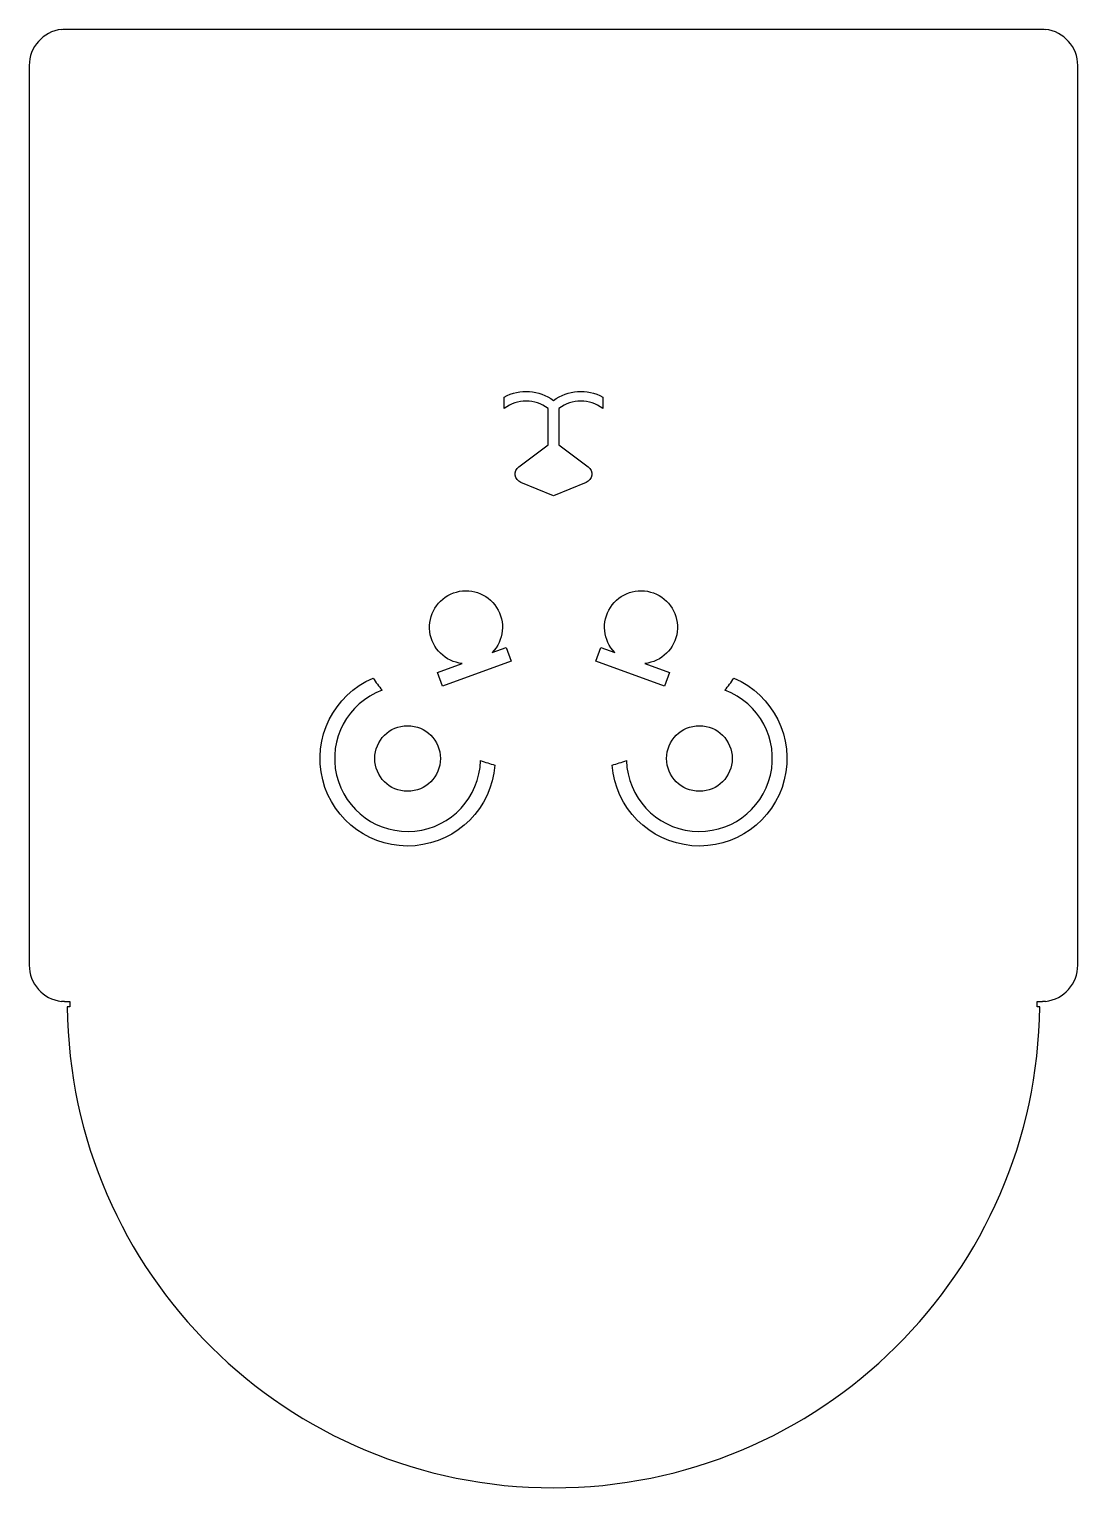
# Model space of a CAD drawing. Header units: inches. Extents: x -3.59 to 3.59, y -3.33 to 6.67.
import ezdxf

# ---------------------------------------------------------------- set-up
doc = ezdxf.new("R2010")
doc.units = ezdxf.units.IN
doc.header["$MEASUREMENT"] = 0

msp = doc.modelspace()

# ---------------------------------------------------------------- linework, layer by layer
msp.add_line((-3.3514, 6.6667), (3.3514, 6.6667))
for points in [[(-3.3729, 6.665, 0.380563), (-3.5939, 6.4167), (-3.5939, 0.25, 0.380563), (-3.3729, 0.0017)], [(3.3729, 0.0017, 0.380563), (3.5939, 0.25), (3.5939, 6.4167, 0.380563), (3.3729, 6.665)], [(-3.3514, 0), (-3.3158, 0), (-3.3158, -0.035), (-3.3331, -0.035, 0.989555), (3.3331, -0.035), (3.3158, -0.035), (3.3158, 0), (3.3514, 0)]]:
    msp.add_lwpolyline(points, format="xyb")
for points in [[(0, 3.4667), (-0.2238, 3.5589, -0.58165), (-0.2375, 3.6667), (-0.0375, 3.8167), (-0.0375, 4.0667, 0.333333), (-0.3375, 4.0667), (-0.3375, 4.1448, -0.290215), (0, 4.121, -0.290215), (0.3375, 4.1448), (0.3375, 4.0667, 0.333333), (0.0375, 4.0667), (0.0375, 3.8167), (0.2375, 3.6667, -0.58165), (0.2238, 3.5589)], [(-0.6254, 2.318, -4.358899), (-0.4206, 2.3925), (-0.325, 2.4273), (-0.2908, 2.3333), (-0.7606, 2.1623), (-0.7948, 2.2563)], [(0.4206, 2.3925, -4.358899), (0.6254, 2.318), (0.7948, 2.2563), (0.7606, 2.1623), (0.2908, 2.3333), (0.325, 2.4273)], [(-0.5002, 1.6525, 0.017218), (-0.4017, 1.6215, -1.775305), (-1.2368, 2.218, 0.017218), (-1.1755, 2.1349, 1.877437)], [(0.4017, 1.6215, 0.017218), (0.5002, 1.6525, 1.877437), (1.1755, 2.1349, 0.017218), (1.2368, 2.218, -1.775305)]]:
    msp.add_lwpolyline(points, format="xyb", close=True)
for centre in [(-1, 1.6667), (1, 1.6667)]:
    msp.add_circle(centre, 0.225)
for points in [[(-3.3729, 6.665), (-3.3661, 6.6661), (-3.3587, 6.6667), (-3.3514, 6.6667)], [(3.3514, 6.6667), (3.3587, 6.6667), (3.3661, 6.6661), (3.3729, 6.665)], [(-3.3514, 0), (-3.3587, 0), (-3.3661, 0.0006), (-3.3729, 0.0017)], [(3.3729, 0.0017), (3.3661, 0.0006), (3.3587, 0), (3.3514, 0)]]:
    msp.add_open_spline(points, degree=3)

doc.saveas('drawing.dxf')
